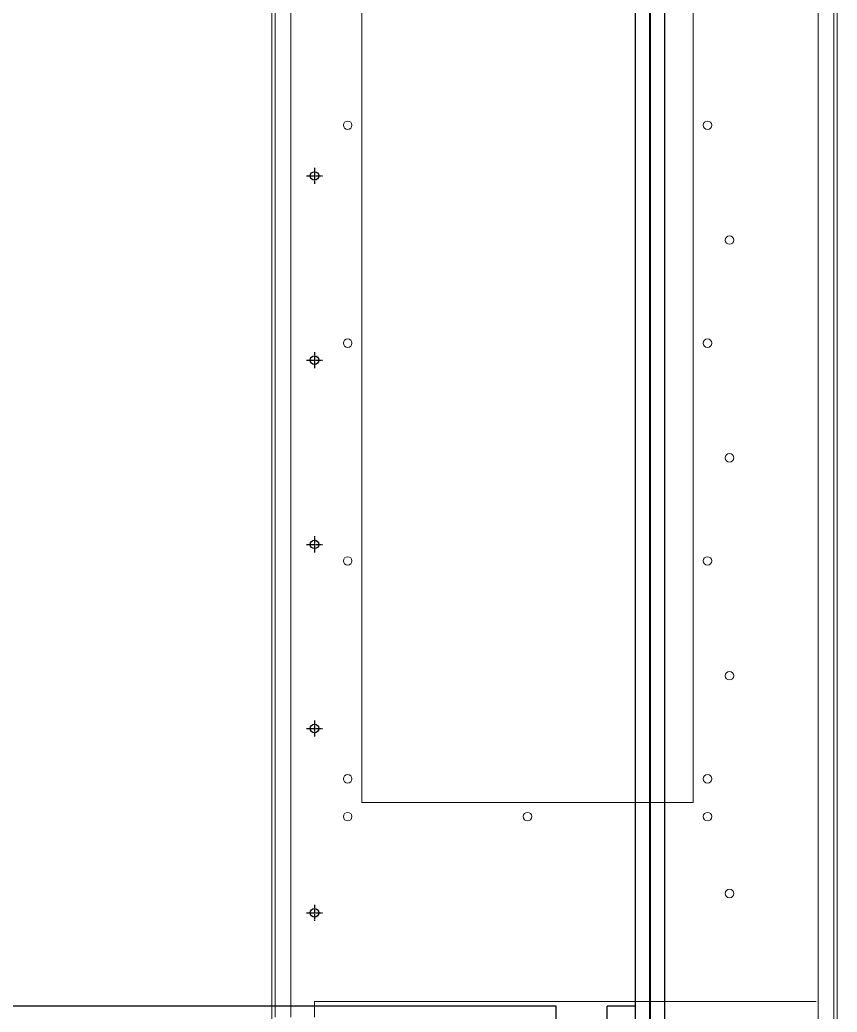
# Model space of a CAD drawing. Header units: millimetres. Extents: x 4297 to 33704, y 3837 to 24632.
# Drawn here: x 15791 to 16655, y 10369 to 11417 of the extents above; entities that cross this region are included whole.
import ezdxf

# ---------------------------------------------------------------- set-up
doc = ezdxf.new("R2010")
doc.units = ezdxf.units.MM
doc.linetypes.add('CENTER', pattern=[2, 1.25, -0.25, 0.25, -0.25])
doc.layers.add('center', color=1, linetype='CENTER')

# ---------------------------------------------------------------- blocks, each defined once
blk = doc.blocks.new('A$C1F404FBA')
for p, q in [((1010.5, 0), (1010.5, 2586)), ((1025.5, 0), (1025.5, 2586))]:
    blk.add_line(p, q)
blk = doc.blocks.new('A$C598110FA')
for p, q in [((1085, 9.5), (1085, 2265.5)), ((1085, 9.5), (1085, 2265.5)), ((1100, 9.5), (1100, 2265.5)), ((1100, 9.5), (1100, 2265.5)), ((1100, 9.5), (1100, 2265.5)), ((1100, 9.5), (1100, 2265.5)), ((1100, 9.5), (1100, 2265.5)), ((1100, 9.5), (1100, 2265.5)), ((1100, 39.5), (1100, 9.5)), ((1100, 39.5), (1100, 9.5)), ((1001, 24.5), (15, 24.5)), ((1001, 9.5), (1001, 24.5)), ((1055, 9.5), (1055, 24.5)), ((1085, 24.5), (1055, 24.5))]:
    blk.add_line(p, q)
blk = doc.blocks.new('A$C3EF34ACE')
at = {"color": 7, "lineweight": 13}
for p, q in [((0, 2254.3), (0, 1.7)), ((3.4, 2256), (3.4, 830)), ((20, 3.4), (20, 2256)), ((577, 2256), (577, 1.7)), ((593.6, 1.7), (593.6, 2256)), ((597, 1.7), (597, 2254.3)), ((95, 1430), (95, 230)), ((445, 1430), (445, 230)), ((3.4, 1270), (3.4, 3.4)), ((95, 230), (445, 230)), ((575, 20), (45, 20))]:
    blk.add_line(p, q, dxfattribs=at)
at = {"color": 7, "lineweight": 13, "ltscale": 0.027667}
blk.add_line((45, 3.4), (45, 20), dxfattribs=at)
at = {"color": 7, "lineweight": 13}
for centre in [(80, 945), (460, 945), (483.2, 823.8), (80, 715), (460, 715), (483.2, 593.8), (80, 485), (460, 485), (483.2, 363.8), (80, 255), (460, 255), (80, 215), (270, 215), (460, 215), (483.2, 133.8)]:
    blk.add_circle(centre, 4.5, dxfattribs=at)
for centre in [(44.9, 891.5), (44.9, 697), (44.9, 502.5), (44.9, 308), (44.9, 113.5)]:
    blk.add_circle(centre, 4.5)
at = {"layer": 'center'}
for p, q in [((36.4, 891.5), (53.4, 891.5)), ((44.9, 900), (44.9, 883)), ((44.9, 705.5), (44.9, 688.5)), ((36.4, 697), (53.4, 697)), ((44.9, 511), (44.9, 494)), ((36.4, 502.5), (53.4, 502.5)), ((44.9, 316.5), (44.9, 299.5)), ((36.4, 308), (53.4, 308)), ((44.9, 122), (44.9, 105)), ((36.4, 113.5), (53.4, 113.5))]:
    blk.add_line(p, q, dxfattribs=at)
blk = doc.blocks.new('1')
blk.add_blockref('A$C1F404FBA', (15447.2, 10124.2))
at = {"color": 7}
for name, p in [('A$C598110FA', (15356.8, 10350.7)), ('A$C3EF34ACE', (16057.7, 10360.2))]:
    blk.add_blockref(name, p, dxfattribs=at)

msp = doc.modelspace()

# ---------------------------------------------------------------- block references
msp.add_blockref('1', (0, 0))

doc.saveas('drawing.dxf')
